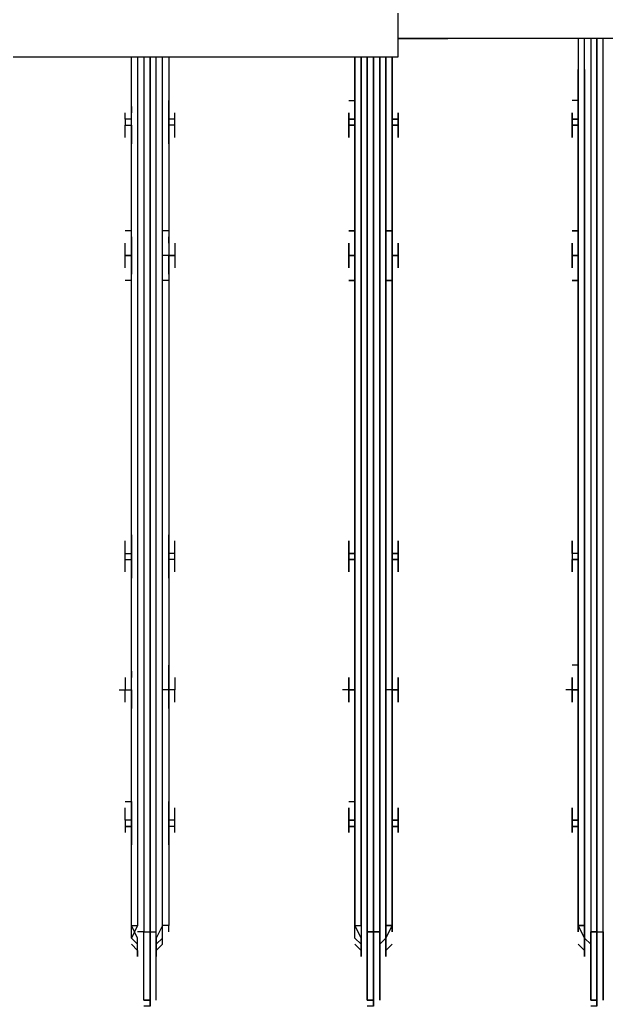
# Model space of a CAD drawing. Header units: metres. Extents: x 532250 to 532639, y 2673852 to 2674172.
# Drawn here: x 532452.5023 to 532452.633, y 2674042.9394 to 2674043.1593 of the extents above; entities that cross this region are included whole.
import ezdxf

# ---------------------------------------------------------------- set-up
doc = ezdxf.new("R2010")
doc.units = ezdxf.units.M
doc.header["$MEASUREMENT"] = 0
doc.layers.add('IDT', color=7, linetype='Continuous')

# ---------------------------------------------------------------- blocks, each defined once
blk = doc.blocks.new('IDT')
at = {"layer": 'IDT', "color": 0, "lineweight": 25}
for p, q in [((14.29639, 14.80284), (14.29639, 14.81944)), ((14.29639, 14.81944), (14.29639, 14.80284)), ((14.29639, 14.81944), (14.29639, 14.80284)), ((14.29639, 14.80284), (14.29639, 14.81944)), ((14.29639, 14.81944), (14.29777, 14.81944)), ((14.34618, 14.81944), (14.34618, 14.80284)), ((14.34618, 14.80284), (14.34618, 14.81944)), ((14.34618, 14.80284), (14.34618, 14.81944)), ((14.34618, 14.81944), (14.34618, 14.80284)), ((14.34618, 14.81944), (14.34756, 14.81944)), ((14.39597, 14.80284), (14.39597, 14.81944)), ((14.39597, 14.81944), (14.39597, 14.80284)), ((14.39597, 14.81944), (14.39736, 14.81944)), ((14.295, 14.80284), (14.295, 14.81805)), ((14.295, 14.81805), (14.295, 14.80284)), ((14.29777, 14.81805), (14.29639, 14.81805)), ((14.29639, 14.81805), (14.29777, 14.81805)), ((14.29777, 14.81805), (14.29639, 14.81805)), ((14.29639, 14.81805), (14.29777, 14.81805)), ((14.29777, 14.80284), (14.29777, 14.81805)), ((14.29777, 14.81805), (14.29777, 14.80284)), ((14.3448, 14.80284), (14.3448, 14.81805)), ((14.3448, 14.81805), (14.3448, 14.80284)), ((14.34756, 14.81805), (14.34618, 14.81805)), ((14.34618, 14.81805), (14.34756, 14.81805)), ((14.34756, 14.81805), (14.34618, 14.81805)), ((14.34618, 14.81805), (14.34756, 14.81805)), ((14.34756, 14.81805), (14.34756, 14.80284)), ((14.34756, 14.80284), (14.34756, 14.81805)), ((14.39459, 14.81805), (14.39459, 14.80284)), ((14.39736, 14.81805), (14.39597, 14.81805)), ((14.39597, 14.81805), (14.39736, 14.81805)), ((14.39736, 14.81805), (14.39736, 14.80284)), ((14.29915, 14.80422), (14.29915, 14.80837)), ((14.29915, 14.80837), (14.29915, 14.80699)), ((14.29915, 14.80699), (14.29915, 14.80837)), ((14.29915, 14.80837), (14.29915, 14.80422)), ((14.34341, 14.80422), (14.34341, 14.80837)), ((14.34341, 14.80837), (14.34341, 14.80699)), ((14.34341, 14.80699), (14.34341, 14.80837)), ((14.34341, 14.80837), (14.34341, 14.80422)), ((14.34895, 14.80422), (14.34895, 14.80837)), ((14.34895, 14.80837), (14.34895, 14.80699)), ((14.34895, 14.80699), (14.34895, 14.80837)), ((14.34895, 14.80837), (14.34895, 14.80422)), ((14.39459, 14.80422), (14.39459, 14.80837)), ((14.39459, 14.80837), (14.39459, 14.80699)), ((14.39874, 14.80699), (14.39874, 14.80837)), ((14.39874, 14.80837), (14.39874, 14.80422)), ((14.29777, 14.8056), (14.29915, 14.80422)), ((14.29915, 14.80422), (14.29777, 14.8056)), ((14.29915, 14.80699), (14.30054, 14.8056)), ((14.30054, 14.8056), (14.29915, 14.80699)), ((14.29915, 14.8056), (14.29915, 14.80145)), ((14.29915, 14.80145), (14.29915, 14.8056)), ((14.34341, 14.80699), (14.34203, 14.8056)), ((14.34203, 14.8056), (14.34341, 14.80699)), ((14.34341, 14.80145), (14.34341, 14.8056)), ((14.34341, 14.8056), (14.34341, 14.80145)), ((14.34341, 14.80422), (14.3448, 14.8056)), ((14.3448, 14.8056), (14.34341, 14.80422)), ((14.34895, 14.80699), (14.35033, 14.8056)), ((14.35033, 14.8056), (14.34895, 14.80699)), ((14.34895, 14.80145), (14.34895, 14.8056)), ((14.34895, 14.8056), (14.35033, 14.80422)), ((14.34895, 14.80145), (14.34895, 14.8056)), ((14.34895, 14.8056), (14.35033, 14.80422)), ((14.39459, 14.80699), (14.39321, 14.8056)), ((14.39321, 14.8056), (14.39321, 14.80145)), ((14.39459, 14.8056), (14.39321, 14.80422)), ((14.40012, 14.8056), (14.39874, 14.80699)), ((14.40012, 14.80422), (14.39874, 14.8056)), ((14.39874, 14.8056), (14.40012, 14.80422)), ((14.30054, 14.80145), (14.29915, 14.80422)), ((14.29915, 14.80422), (14.30054, 14.80145)), ((14.29915, 14.80422), (14.29915, 14.80284)), ((14.29915, 14.80284), (14.29915, 14.80422)), ((14.34203, 14.80145), (14.34341, 14.80422)), ((14.34341, 14.80422), (14.34203, 14.80145)), ((14.34341, 14.80284), (14.34341, 14.80422)), ((14.34341, 14.80422), (14.34341, 14.80284)), ((14.35033, 14.80145), (14.34895, 14.80422)), ((14.34895, 14.80422), (14.35033, 14.80145)), ((14.35033, 14.80422), (14.35033, 14.80284)), ((14.35033, 14.80422), (14.35033, 14.80284)), ((14.39321, 14.80145), (14.39459, 14.80422)), ((14.39321, 14.80422), (14.39321, 14.80284)), ((14.39874, 14.80422), (14.40012, 14.80145)), ((14.39874, 14.80145), (14.40012, 14.80422)), ((14.40012, 14.80422), (14.40012, 14.80284)), ((14.29639, 14.80284), (14.295, 14.80284)), ((14.295, 14.80284), (14.295, 14.61058)), ((14.29639, 14.80284), (14.295, 14.80284)), ((14.295, 14.80284), (14.295, 14.60366)), ((14.29777, 14.80284), (14.29639, 14.80284)), ((14.29777, 14.80284), (14.29639, 14.80284)), ((14.29639, 14.80284), (14.29777, 14.80284)), ((14.29777, 14.80284), (14.29639, 14.80284)), ((14.29639, 14.61058), (14.29639, 14.80284)), ((14.29639, 14.80284), (14.29639, 14.61058)), ((14.29639, 14.60366), (14.29639, 14.80284)), ((14.29639, 14.80284), (14.29639, 14.60366)), ((14.29777, 14.61058), (14.29777, 14.80284)), ((14.29777, 14.60366), (14.29777, 14.80284)), ((14.29915, 14.80145), (14.30054, 14.80145)), ((14.30054, 14.80145), (14.29915, 14.80145)), ((14.29915, 14.61058), (14.29915, 14.80145)), ((14.29915, 14.80145), (14.29915, 14.60366)), ((14.30054, 14.80145), (14.30054, 14.80284)), ((14.30054, 14.80284), (14.30054, 14.80145)), ((14.30054, 14.60366), (14.30054, 14.80145)), ((14.30054, 14.80145), (14.30054, 14.61058)), ((14.34203, 14.80145), (14.34203, 14.80284)), ((14.34203, 14.80284), (14.34203, 14.80145)), ((14.34203, 14.80145), (14.34341, 14.80145)), ((14.34341, 14.80145), (14.34203, 14.80145)), ((14.34203, 14.80145), (14.34203, 14.60781)), ((14.34203, 14.60781), (14.34203, 14.80145)), ((14.34341, 14.80145), (14.34341, 14.60781)), ((14.34341, 14.60781), (14.34341, 14.80145)), ((14.3448, 14.80284), (14.34618, 14.80284)), ((14.34618, 14.80284), (14.3448, 14.80284)), ((14.3448, 14.80284), (14.3448, 14.60781)), ((14.3448, 14.60781), (14.3448, 14.80284)), ((14.34756, 14.80284), (14.34618, 14.80284)), ((14.34618, 14.80284), (14.34756, 14.80284)), ((14.34756, 14.80284), (14.34618, 14.80284)), ((14.34618, 14.80284), (14.34756, 14.80284)), ((14.34618, 14.60781), (14.34618, 14.80284)), ((14.34618, 14.80284), (14.34618, 14.60781)), ((14.34618, 14.60781), (14.34618, 14.80284)), ((14.34618, 14.80284), (14.34618, 14.60781)), ((14.34756, 14.80284), (14.34756, 14.60781)), ((14.34756, 14.60781), (14.34756, 14.80284)), ((14.35033, 14.80145), (14.34895, 14.80145)), ((14.35033, 14.80145), (14.34895, 14.80145)), ((14.34895, 14.80145), (14.34895, 14.60781)), ((14.34895, 14.60781), (14.34895, 14.80145)), ((14.35033, 14.80284), (14.35033, 14.80145)), ((14.35033, 14.80284), (14.35033, 14.80145)), ((14.35033, 14.60781), (14.35033, 14.80145)), ((14.35033, 14.80145), (14.35033, 14.60781)), ((14.39182, 14.80284), (14.39182, 14.80145)), ((14.39182, 14.60781), (14.39182, 14.80145)), ((14.39182, 14.80145), (14.39321, 14.80145)), ((14.39321, 14.80145), (14.39321, 14.60781)), ((14.39597, 14.80284), (14.39459, 14.80284)), ((14.39459, 14.80284), (14.39459, 14.60781)), ((14.39736, 14.80284), (14.39597, 14.80284)), ((14.39597, 14.60781), (14.39597, 14.80284)), ((14.39597, 14.80284), (14.39597, 14.60781)), ((14.39736, 14.60781), (14.39736, 14.80284)), ((14.39736, 14.80284), (14.39874, 14.80284)), ((14.40012, 14.80145), (14.39874, 14.80145)), ((14.39874, 14.60781), (14.39874, 14.80145)), ((14.40012, 14.80284), (14.40012, 14.80145)), ((14.40012, 14.80145), (14.40012, 14.60781)), ((14.30054, 14.77932), (14.30054, 14.78347)), ((14.30054, 14.78347), (14.30054, 14.77932)), ((14.34203, 14.77932), (14.34203, 14.78347)), ((14.34203, 14.78347), (14.34203, 14.77932)), ((14.35033, 14.77932), (14.35033, 14.78347)), ((14.35033, 14.78347), (14.35033, 14.77932)), ((14.39182, 14.78347), (14.39182, 14.77932)), ((14.40012, 14.77932), (14.40012, 14.78347)), ((14.30054, 14.78209), (14.30054, 14.78071)), ((14.30054, 14.78071), (14.30054, 14.78209)), ((14.34203, 14.78071), (14.34203, 14.78209)), ((14.34203, 14.78209), (14.34203, 14.78071)), ((14.35033, 14.78209), (14.35033, 14.78071)), ((14.35033, 14.78071), (14.35033, 14.78209)), ((14.39182, 14.78209), (14.39182, 14.78071)), ((14.40012, 14.78071), (14.40012, 14.78209)), ((14.30192, 14.77932), (14.30054, 14.77932)), ((14.30054, 14.77932), (14.30192, 14.77932)), ((14.30054, 14.77379), (14.30054, 14.77932)), ((14.30054, 14.77932), (14.30192, 14.77932)), ((14.30192, 14.77932), (14.30054, 14.77932)), ((14.30054, 14.77932), (14.30054, 14.77794)), ((14.30192, 14.77932), (14.30192, 14.78071)), ((14.30192, 14.78071), (14.30192, 14.77932)), ((14.30192, 14.77794), (14.30192, 14.77932)), ((14.30192, 14.77932), (14.30192, 14.77794)), ((14.34065, 14.77932), (14.34065, 14.78071)), ((14.34065, 14.78071), (14.34065, 14.77932)), ((14.34065, 14.77794), (14.34065, 14.77932)), ((14.34065, 14.77932), (14.34065, 14.77794)), ((14.34203, 14.77932), (14.34065, 14.77932)), ((14.34065, 14.77932), (14.34203, 14.77932)), ((14.34203, 14.77932), (14.34203, 14.77794)), ((14.34203, 14.77794), (14.34203, 14.77932)), ((14.35033, 14.77794), (14.35033, 14.77932)), ((14.35033, 14.77932), (14.35171, 14.77932)), ((14.35171, 14.77932), (14.35033, 14.77932)), ((14.35033, 14.77932), (14.35033, 14.77794)), ((14.35171, 14.77932), (14.35033, 14.77932)), ((14.35033, 14.77932), (14.35171, 14.77932)), ((14.35171, 14.77932), (14.35171, 14.78071)), ((14.35171, 14.78071), (14.35171, 14.77932)), ((14.35171, 14.77794), (14.35171, 14.77932)), ((14.35171, 14.77932), (14.35171, 14.77794)), ((14.39044, 14.78071), (14.39044, 14.77932)), ((14.39044, 14.77932), (14.39182, 14.77932)), ((14.39044, 14.77932), (14.39044, 14.77794)), ((14.39182, 14.77932), (14.39182, 14.77794)), ((14.40151, 14.77932), (14.40012, 14.77932)), ((14.40012, 14.77794), (14.40012, 14.77932)), ((14.40012, 14.77932), (14.40151, 14.77932)), ((14.40151, 14.77932), (14.40151, 14.78071)), ((14.40151, 14.77794), (14.40151, 14.77932)), ((14.30054, 14.77794), (14.30192, 14.77794)), ((14.30192, 14.77794), (14.30054, 14.77794)), ((14.30054, 14.77794), (14.30054, 14.77379)), ((14.30192, 14.77518), (14.30192, 14.77794)), ((14.30192, 14.77794), (14.30192, 14.77518)), ((14.34065, 14.77518), (14.34065, 14.77794)), ((14.34065, 14.77794), (14.34065, 14.77518)), ((14.34203, 14.77794), (14.34065, 14.77794)), ((14.34065, 14.77794), (14.34203, 14.77794)), ((14.34203, 14.77379), (14.34203, 14.77794)), ((14.34203, 14.77794), (14.34203, 14.77379)), ((14.35033, 14.77379), (14.35033, 14.77794)), ((14.35033, 14.77794), (14.35171, 14.77794)), ((14.35171, 14.77794), (14.35033, 14.77794)), ((14.35033, 14.77794), (14.35033, 14.77379)), ((14.35171, 14.77794), (14.35171, 14.77518)), ((14.35171, 14.77518), (14.35171, 14.77794)), ((14.39044, 14.77794), (14.39182, 14.77794)), ((14.39044, 14.77794), (14.39044, 14.77518)), ((14.39182, 14.77794), (14.39182, 14.77379)), ((14.40012, 14.77794), (14.40151, 14.77794)), ((14.40012, 14.77379), (14.40012, 14.77794)), ((14.40151, 14.77794), (14.40151, 14.77518)), ((14.30054, 14.77518), (14.30054, 14.77379)), ((14.30054, 14.77379), (14.30054, 14.77518)), ((14.34203, 14.77379), (14.34203, 14.77518)), ((14.34203, 14.77518), (14.34203, 14.77379)), ((14.35033, 14.77379), (14.35033, 14.77518)), ((14.35033, 14.77518), (14.35033, 14.77379)), ((14.39182, 14.77379), (14.39182, 14.77518)), ((14.40012, 14.77379), (14.40012, 14.77518)), ((14.35171, 14.77379), (14.35033, 14.77379)), ((14.40151, 14.77379), (14.40012, 14.77379)), ((14.30054, 14.75304), (14.30054, 14.75166)), ((14.30054, 14.75166), (14.30054, 14.75304)), ((14.30054, 14.7489), (14.30054, 14.75304)), ((14.30054, 14.75304), (14.30054, 14.7489)), ((14.34203, 14.7489), (14.34203, 14.75304)), ((14.34203, 14.75304), (14.34203, 14.75166)), ((14.34203, 14.75166), (14.34203, 14.75304)), ((14.34203, 14.75304), (14.34203, 14.7489)), ((14.35033, 14.7489), (14.35033, 14.75304)), ((14.35033, 14.75304), (14.35033, 14.75166)), ((14.35033, 14.75166), (14.35033, 14.75304)), ((14.35033, 14.75304), (14.35033, 14.7489)), ((14.39182, 14.75166), (14.39182, 14.75304)), ((14.39182, 14.75304), (14.39182, 14.7489)), ((14.40012, 14.7489), (14.40012, 14.75304)), ((14.40012, 14.75304), (14.40012, 14.75166)), ((14.30192, 14.7489), (14.30192, 14.75166)), ((14.30192, 14.75166), (14.30192, 14.7489)), ((14.34065, 14.7489), (14.34065, 14.75166)), ((14.34065, 14.75166), (14.34065, 14.7489)), ((14.35171, 14.7489), (14.35171, 14.75166)), ((14.35171, 14.75166), (14.35171, 14.7489)), ((14.39044, 14.75166), (14.39044, 14.7489)), ((14.40151, 14.75166), (14.40151, 14.7489)), ((14.30192, 14.7489), (14.30054, 14.7489)), ((14.30054, 14.7489), (14.30192, 14.7489)), ((14.30192, 14.7489), (14.30054, 14.7489)), ((14.30054, 14.7489), (14.30054, 14.74336)), ((14.30054, 14.74336), (14.30054, 14.7489)), ((14.30054, 14.7489), (14.30192, 14.7489)), ((14.30192, 14.7489), (14.30054, 14.7489)), ((14.30054, 14.7489), (14.30192, 14.7489)), ((14.30054, 14.7489), (14.30192, 14.7489)), ((14.30192, 14.7489), (14.30054, 14.7489)), ((14.30192, 14.7489), (14.30192, 14.74613)), ((14.30192, 14.74613), (14.30192, 14.7489)), ((14.30192, 14.7489), (14.3033, 14.7489)), ((14.34203, 14.7489), (14.34065, 14.7489)), ((14.34065, 14.7489), (14.34203, 14.7489)), ((14.34065, 14.74613), (14.34065, 14.7489)), ((14.34065, 14.7489), (14.34203, 14.7489)), ((14.34203, 14.7489), (14.34065, 14.7489)), ((14.34065, 14.7489), (14.34065, 14.74613)), ((14.34203, 14.74336), (14.34203, 14.7489)), ((14.34203, 14.7489), (14.34203, 14.74336)), ((14.34203, 14.7489), (14.34341, 14.7489)), ((14.35171, 14.7489), (14.35033, 14.7489)), ((14.35033, 14.7489), (14.35171, 14.7489)), ((14.35171, 14.7489), (14.35033, 14.7489)), ((14.35033, 14.7489), (14.35171, 14.7489)), ((14.35033, 14.74336), (14.35033, 14.7489)), ((14.35033, 14.7489), (14.35171, 14.7489)), ((14.35171, 14.7489), (14.35033, 14.7489)), ((14.35033, 14.7489), (14.35033, 14.74336)), ((14.35171, 14.7489), (14.35171, 14.74613)), ((14.35171, 14.74613), (14.35171, 14.7489)), ((14.35171, 14.7489), (14.35309, 14.7489)), ((14.39044, 14.7489), (14.39182, 14.7489)), ((14.39044, 14.74613), (14.39044, 14.7489)), ((14.39044, 14.7489), (14.39182, 14.7489)), ((14.39182, 14.7489), (14.39321, 14.7489)), ((14.39182, 14.7489), (14.39182, 14.74336)), ((14.40151, 14.7489), (14.40012, 14.7489)), ((14.40151, 14.7489), (14.40012, 14.7489)), ((14.40012, 14.7489), (14.40012, 14.74336)), ((14.40151, 14.7489), (14.40012, 14.7489)), ((14.40289, 14.7489), (14.40151, 14.7489)), ((14.40151, 14.74613), (14.40151, 14.7489)), ((14.30054, 14.74613), (14.30054, 14.74475)), ((14.30054, 14.74475), (14.30054, 14.74613)), ((14.34203, 14.74475), (14.34203, 14.74613)), ((14.34203, 14.74613), (14.34203, 14.74475)), ((14.35033, 14.74613), (14.35033, 14.74475)), ((14.35033, 14.74475), (14.35033, 14.74613)), ((14.39182, 14.74613), (14.39182, 14.74475)), ((14.40012, 14.74475), (14.40012, 14.74613)), ((14.30054, 14.74336), (14.30192, 14.74336)), ((14.30054, 14.724), (14.30054, 14.71985)), ((14.30054, 14.71985), (14.30054, 14.724)), ((14.30054, 14.724), (14.30054, 14.72262)), ((14.30054, 14.72262), (14.30054, 14.724)), ((14.34203, 14.71985), (14.34203, 14.724)), ((14.34203, 14.724), (14.34203, 14.72262)), ((14.34203, 14.72262), (14.34203, 14.724)), ((14.34203, 14.724), (14.34203, 14.71985)), ((14.35033, 14.71985), (14.35033, 14.724)), ((14.35033, 14.724), (14.35033, 14.72262)), ((14.35033, 14.72262), (14.35033, 14.724)), ((14.35033, 14.724), (14.35033, 14.71985)), ((14.39182, 14.72262), (14.39182, 14.724)), ((14.39182, 14.724), (14.39182, 14.71985)), ((14.40012, 14.71985), (14.40012, 14.724)), ((14.40012, 14.724), (14.40012, 14.72262)), ((14.30192, 14.71985), (14.30192, 14.72262)), ((14.30192, 14.72262), (14.30192, 14.71985)), ((14.34065, 14.71985), (14.34065, 14.72262)), ((14.34065, 14.72262), (14.34065, 14.71985)), ((14.35171, 14.71985), (14.35171, 14.72262)), ((14.35171, 14.72262), (14.35171, 14.71985)), ((14.39044, 14.72262), (14.39044, 14.71985)), ((14.40151, 14.72262), (14.40151, 14.71985)), ((14.30054, 14.71985), (14.30192, 14.71985)), ((14.30192, 14.71985), (14.30054, 14.71985)), ((14.30192, 14.71985), (14.30054, 14.71985)), ((14.30054, 14.71985), (14.30054, 14.71847)), ((14.30054, 14.71985), (14.30054, 14.71847)), ((14.30192, 14.71847), (14.30192, 14.71985)), ((14.30192, 14.71847), (14.30192, 14.71985)), ((14.34065, 14.71847), (14.34065, 14.71985)), ((14.34065, 14.71985), (14.34065, 14.71847)), ((14.34203, 14.71985), (14.34065, 14.71985)), ((14.34065, 14.71985), (14.34203, 14.71985)), ((14.34203, 14.71985), (14.34203, 14.71847)), ((14.34203, 14.71432), (14.34203, 14.71985)), ((14.35171, 14.71985), (14.35033, 14.71985)), ((14.35033, 14.71985), (14.35033, 14.71847)), ((14.35033, 14.71847), (14.35033, 14.71985)), ((14.35033, 14.71985), (14.35171, 14.71985)), ((14.35033, 14.71985), (14.35171, 14.71985)), ((14.35171, 14.71985), (14.35171, 14.71847)), ((14.35171, 14.71847), (14.35171, 14.71985)), ((14.39044, 14.71985), (14.39182, 14.71985)), ((14.39044, 14.71985), (14.39044, 14.71847)), ((14.39182, 14.71985), (14.39182, 14.71847)), ((14.40012, 14.71847), (14.40012, 14.71985)), ((14.40151, 14.71985), (14.40012, 14.71985)), ((14.40151, 14.71985), (14.40151, 14.71847)), ((14.30054, 14.71432), (14.30054, 14.71847)), ((14.30054, 14.71847), (14.30192, 14.71847)), ((14.30054, 14.71847), (14.30054, 14.71432)), ((14.30054, 14.71847), (14.30192, 14.71847)), ((14.30192, 14.7157), (14.30192, 14.71847)), ((14.30192, 14.71847), (14.30192, 14.7157)), ((14.34065, 14.7157), (14.34065, 14.71847)), ((14.34065, 14.71847), (14.34065, 14.7157)), ((14.34203, 14.71847), (14.34065, 14.71847)), ((14.34065, 14.71847), (14.34203, 14.71847)), ((14.34203, 14.71847), (14.34203, 14.71432)), ((14.35171, 14.71847), (14.35033, 14.71847)), ((14.35033, 14.71847), (14.35033, 14.71432)), ((14.35033, 14.71432), (14.35033, 14.71847)), ((14.35033, 14.71847), (14.35171, 14.71847)), ((14.35171, 14.71847), (14.35171, 14.7157)), ((14.35171, 14.7157), (14.35171, 14.71847)), ((14.39044, 14.71847), (14.39182, 14.71847)), ((14.39044, 14.71847), (14.39044, 14.7157)), ((14.39182, 14.71847), (14.39182, 14.71432)), ((14.40012, 14.71432), (14.40012, 14.71847)), ((14.40151, 14.71847), (14.40012, 14.71847)), ((14.40151, 14.71847), (14.40151, 14.7157)), ((14.30054, 14.7157), (14.30054, 14.71432)), ((14.30054, 14.71432), (14.30054, 14.7157)), ((14.34203, 14.71432), (14.34203, 14.7157)), ((14.34203, 14.7157), (14.34203, 14.71432)), ((14.35033, 14.7157), (14.35033, 14.71432)), ((14.35033, 14.71432), (14.35033, 14.7157)), ((14.39182, 14.71432), (14.39182, 14.7157)), ((14.40012, 14.7157), (14.40012, 14.71432)), ((14.30192, 14.65761), (14.30054, 14.65761)), ((14.30054, 14.65761), (14.30192, 14.65761)), ((14.30054, 14.65622), (14.30054, 14.65484)), ((14.30054, 14.65484), (14.30054, 14.65622)), ((14.30054, 14.65622), (14.30054, 14.65207)), ((14.30054, 14.65207), (14.30054, 14.65622)), ((14.34341, 14.65761), (14.34203, 14.65761)), ((14.34203, 14.65761), (14.34341, 14.65761)), ((14.34203, 14.65207), (14.34203, 14.65622)), ((14.34203, 14.65622), (14.34203, 14.65484)), ((14.34203, 14.65484), (14.34203, 14.65622)), ((14.34203, 14.65622), (14.34203, 14.65207)), ((14.35171, 14.65761), (14.35033, 14.65761)), ((14.35033, 14.65761), (14.35171, 14.65761)), ((14.35033, 14.65207), (14.35033, 14.65622)), ((14.35033, 14.65622), (14.35033, 14.65484)), ((14.35033, 14.65484), (14.35033, 14.65622)), ((14.35033, 14.65622), (14.35033, 14.65207)), ((14.39182, 14.65761), (14.39321, 14.65761)), ((14.39182, 14.65484), (14.39182, 14.65622)), ((14.39182, 14.65622), (14.39182, 14.65207)), ((14.40012, 14.65761), (14.40151, 14.65761)), ((14.40012, 14.65207), (14.40012, 14.65622)), ((14.40012, 14.65622), (14.40012, 14.65484)), ((14.30192, 14.65207), (14.30192, 14.65484)), ((14.30192, 14.65484), (14.30192, 14.65207)), ((14.34065, 14.65207), (14.34065, 14.65484)), ((14.34065, 14.65484), (14.34065, 14.65207)), ((14.35171, 14.65207), (14.35171, 14.65484)), ((14.35171, 14.65484), (14.35171, 14.65207)), ((14.39044, 14.65207), (14.39044, 14.65484)), ((14.40151, 14.65484), (14.40151, 14.65207)), ((14.30192, 14.65207), (14.30054, 14.65207)), ((14.30054, 14.65207), (14.30192, 14.65207)), ((14.30054, 14.65207), (14.30054, 14.64793)), ((14.30054, 14.64793), (14.30054, 14.65207)), ((14.30054, 14.65207), (14.30192, 14.65207)), ((14.30192, 14.65207), (14.30054, 14.65207)), ((14.30054, 14.65207), (14.30192, 14.65207)), ((14.30192, 14.65207), (14.30054, 14.65207)), ((14.30054, 14.65207), (14.30192, 14.65207)), ((14.30192, 14.65207), (14.30054, 14.65207)), ((14.30192, 14.64931), (14.30192, 14.65207)), ((14.30192, 14.65207), (14.30192, 14.64931)), ((14.34065, 14.64931), (14.34065, 14.65207)), ((14.34065, 14.65207), (14.34203, 14.65207)), ((14.34203, 14.65207), (14.34065, 14.65207)), ((14.34065, 14.65207), (14.34203, 14.65207)), ((14.34203, 14.65207), (14.34065, 14.65207)), ((14.34065, 14.65207), (14.34065, 14.64931)), ((14.34203, 14.64793), (14.34203, 14.65207)), ((14.34203, 14.65207), (14.34203, 14.64793)), ((14.35171, 14.65207), (14.35033, 14.65207)), ((14.35033, 14.65207), (14.35171, 14.65207)), ((14.35171, 14.65207), (14.35033, 14.65207)), ((14.35033, 14.65207), (14.35171, 14.65207)), ((14.35171, 14.65207), (14.35033, 14.65207)), ((14.35171, 14.65207), (14.35033, 14.65207)), ((14.35033, 14.65207), (14.35033, 14.64793)), ((14.35033, 14.64793), (14.35033, 14.65207)), ((14.35033, 14.65207), (14.35171, 14.65207)), ((14.35171, 14.65207), (14.35171, 14.64931)), ((14.35171, 14.64931), (14.35171, 14.65207)), ((14.39182, 14.65207), (14.39044, 14.65207)), ((14.39044, 14.64931), (14.39044, 14.65207)), ((14.39044, 14.65207), (14.39182, 14.65207)), ((14.39182, 14.65207), (14.39321, 14.65207)), ((14.39182, 14.64793), (14.39182, 14.65207)), ((14.40012, 14.64793), (14.40012, 14.65207)), ((14.40012, 14.65207), (14.40151, 14.65207)), ((14.40151, 14.65207), (14.40012, 14.65207)), ((14.40151, 14.65207), (14.40012, 14.65207)), ((14.40012, 14.65207), (14.40151, 14.65207)), ((14.40151, 14.65207), (14.40151, 14.64931)), ((14.30054, 14.64931), (14.30054, 14.64793)), ((14.30054, 14.64793), (14.30054, 14.64931)), ((14.34203, 14.64793), (14.34203, 14.64931)), ((14.34203, 14.64931), (14.34203, 14.64793)), ((14.35033, 14.64931), (14.35033, 14.64793)), ((14.35033, 14.64793), (14.35033, 14.64931)), ((14.39182, 14.64931), (14.39182, 14.64793)), ((14.40012, 14.64931), (14.40012, 14.64793)), ((14.30192, 14.64654), (14.30054, 14.64654)), ((14.30054, 14.64654), (14.30192, 14.64654)), ((14.34341, 14.64654), (14.34203, 14.64654)), ((14.34203, 14.64654), (14.34341, 14.64654)), ((14.35171, 14.64654), (14.35033, 14.64654)), ((14.35033, 14.64654), (14.35171, 14.64654)), ((14.39182, 14.64654), (14.39321, 14.64654)), ((14.40012, 14.64654), (14.40151, 14.64654)), ((14.30054, 14.62303), (14.30054, 14.62718)), ((14.30054, 14.62718), (14.30054, 14.62579)), ((14.30054, 14.62579), (14.30054, 14.62718)), ((14.30054, 14.62718), (14.30054, 14.62303)), ((14.34203, 14.62579), (14.34203, 14.62718)), ((14.34203, 14.62718), (14.34203, 14.62303)), ((14.34203, 14.62303), (14.34203, 14.62718)), ((14.34203, 14.62718), (14.34203, 14.62579)), ((14.35033, 14.62303), (14.35033, 14.62718)), ((14.35033, 14.62718), (14.35033, 14.62579)), ((14.35033, 14.62579), (14.35033, 14.62718)), ((14.35033, 14.62718), (14.35033, 14.62303)), ((14.39182, 14.62579), (14.39182, 14.62718)), ((14.39182, 14.62718), (14.39182, 14.62303)), ((14.40012, 14.62303), (14.40012, 14.62718)), ((14.40012, 14.62718), (14.40012, 14.62579)), ((14.30192, 14.62303), (14.30192, 14.62579)), ((14.30192, 14.62579), (14.30192, 14.62303)), ((14.34065, 14.62303), (14.34065, 14.62579)), ((14.34065, 14.62579), (14.34065, 14.62303)), ((14.35171, 14.62303), (14.35171, 14.62579)), ((14.35171, 14.62579), (14.35171, 14.62303)), ((14.39044, 14.62579), (14.39044, 14.62303)), ((14.40151, 14.62579), (14.40151, 14.62303)), ((14.30192, 14.62303), (14.30054, 14.62303)), ((14.30054, 14.62303), (14.30192, 14.62303)), ((14.30192, 14.62303), (14.30054, 14.62303)), ((14.30054, 14.62303), (14.30054, 14.6175)), ((14.30054, 14.62165), (14.30054, 14.62303)), ((14.30054, 14.62303), (14.30192, 14.62303)), ((14.30192, 14.62165), (14.30192, 14.62303)), ((14.30192, 14.62303), (14.30192, 14.62165)), ((14.34065, 14.62165), (14.34065, 14.62303)), ((14.34065, 14.62303), (14.34065, 14.62165)), ((14.34203, 14.62303), (14.34065, 14.62303)), ((14.34065, 14.62303), (14.34203, 14.62303)), ((14.34203, 14.62303), (14.34203, 14.62165)), ((14.34203, 14.62165), (14.34203, 14.62303)), ((14.35171, 14.62303), (14.35033, 14.62303)), ((14.35033, 14.62303), (14.35171, 14.62303)), ((14.35033, 14.62165), (14.35033, 14.62303)), ((14.35033, 14.62303), (14.35171, 14.62303)), ((14.35171, 14.62303), (14.35033, 14.62303)), ((14.35033, 14.62303), (14.35033, 14.6175)), ((14.35171, 14.62303), (14.35171, 14.62165)), ((14.35171, 14.62165), (14.35171, 14.62303)), ((14.39044, 14.62303), (14.39182, 14.62303)), ((14.39044, 14.62303), (14.39044, 14.62165)), ((14.39182, 14.62303), (14.39182, 14.62165)), ((14.40151, 14.62303), (14.40012, 14.62303)), ((14.40151, 14.62303), (14.40012, 14.62303)), ((14.40012, 14.62303), (14.40012, 14.62165)), ((14.40151, 14.62165), (14.40151, 14.62303)), ((14.30054, 14.62165), (14.30192, 14.62165)), ((14.30054, 14.6175), (14.30054, 14.62165)), ((14.30192, 14.62165), (14.30054, 14.62165)), ((14.30192, 14.62026), (14.30192, 14.62165)), ((14.30192, 14.62165), (14.30192, 14.62026)), ((14.34065, 14.62026), (14.34065, 14.62165)), ((14.34065, 14.62165), (14.34065, 14.62026)), ((14.34203, 14.62165), (14.34065, 14.62165)), ((14.34065, 14.62165), (14.34203, 14.62165)), ((14.34203, 14.6175), (14.34203, 14.62165)), ((14.34203, 14.62165), (14.34203, 14.6175)), ((14.35033, 14.6175), (14.35033, 14.62165)), ((14.35171, 14.62165), (14.35033, 14.62165)), ((14.35033, 14.62165), (14.35171, 14.62165)), ((14.35171, 14.62026), (14.35171, 14.62165)), ((14.35171, 14.62165), (14.35171, 14.62026)), ((14.39044, 14.62165), (14.39182, 14.62165)), ((14.39044, 14.62165), (14.39044, 14.62026)), ((14.39182, 14.62165), (14.39182, 14.6175)), ((14.40012, 14.62165), (14.40151, 14.62165)), ((14.40012, 14.62165), (14.40012, 14.6175)), ((14.40151, 14.62165), (14.40151, 14.62026)), ((14.30054, 14.62026), (14.30054, 14.61888)), ((14.30054, 14.61888), (14.30054, 14.62026)), ((14.34203, 14.61888), (14.34203, 14.62026)), ((14.34203, 14.62026), (14.34203, 14.61888)), ((14.35033, 14.62026), (14.35033, 14.61888)), ((14.35033, 14.61888), (14.35033, 14.62026)), ((14.39182, 14.62026), (14.39182, 14.61888)), ((14.40012, 14.61888), (14.40012, 14.62026)), ((14.30054, 14.6175), (14.30192, 14.6175)), ((14.35171, 14.6175), (14.35033, 14.6175)), ((14.34065, 14.60781), (14.34065, 14.6009)), ((14.44023, 14.60781), (14.34065, 14.60781)), ((14.34065, 14.60781), (14.34065, 14.51099)), ((13.87591, 14.60366), (14.34065, 14.60366)), ((14.34065, 14.60366), (14.32958, 14.60366))]:
    blk.add_line(p, q, dxfattribs=at)

msp = doc.modelspace()

# ---------------------------------------------------------------- block references
at = {"layer": 'IDT', "color": 8, "rotation": 180}
msp.add_blockref('IDT', (532466.92728, 2674057.75885), dxfattribs=at)

doc.saveas('drawing.dxf')
